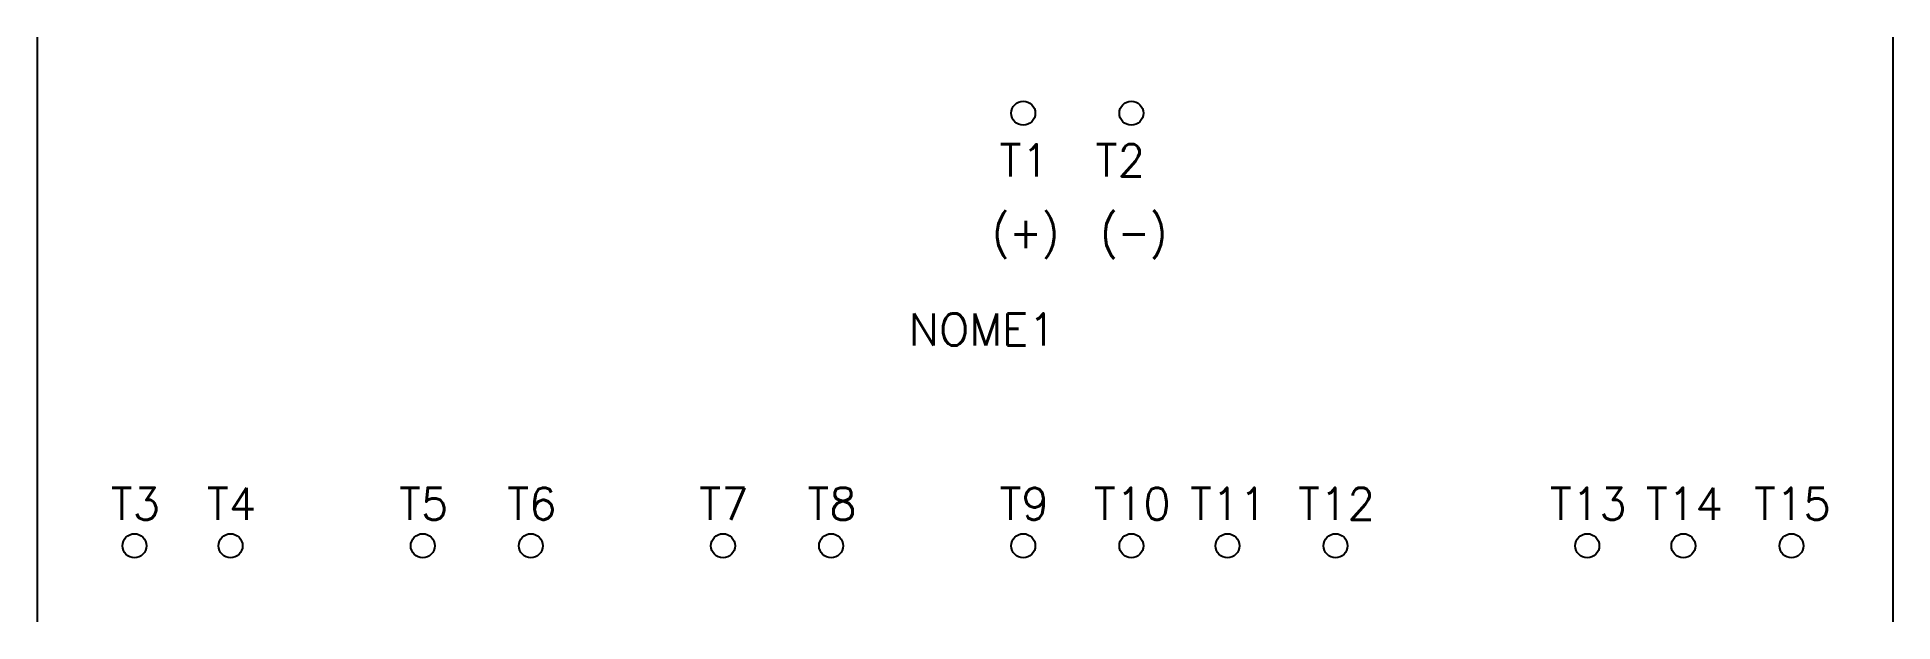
# Model space of a CAD drawing. Header units: millimetres. Extents: x 2185 to 2301, y 1178 to 1215.
import ezdxf
from ezdxf.enums import TextEntityAlignment as Align

# ---------------------------------------------------------------- set-up
doc = ezdxf.new("R2010")
doc.units = ezdxf.units.MM
doc.styles.add('ROMANS', font='romans', dxfattribs={"height": 0.2})

msp = doc.modelspace()

# ---------------------------------------------------------------- linework, layer by layer
at = {"color": 0, "ltscale": 5}
for p, q in [((2184.71, 1214.63), (2184.71, 1178.13)), ((2300.59, 1214.63), (2300.59, 1178.13))]:
    msp.add_line(p, q, dxfattribs=at)
at = {"color": 0}
for centre in [(2246.29, 1209.88), (2253.04, 1209.88), (2190.79, 1182.88), (2196.79, 1182.88), (2208.79, 1182.88), (2215.54, 1182.88), (2227.54, 1182.88), (2234.29, 1182.88), (2246.29, 1182.88), (2253.04, 1182.88), (2259.04, 1182.88), (2265.79, 1182.88), (2281.51, 1182.88), (2287.51, 1182.88), (2294.26, 1182.88)]:
    msp.add_circle(centre, 0.75, dxfattribs=at)

# ---------------------------------------------------------------- texts
at = {"linetype": 'Continuous', "style": 'ROMANS', "width": 0.9}
for s, p in [('(+)', (2244.36, 1202.45)), ('(-)', (2251.11, 1202.45))]:
    msp.add_text(s, height=2, dxfattribs=at).set_placement(p, align=Align.MIDDLE_LEFT)
at = {"lineweight": 5, "style": 'ROMANS', "flags": 4}
for tag, text, p in [('T1', 'T1', (2246.35, 1206.94)), ('T2', 'T2', (2252.35, 1206.94)), ('T3', 'T3', (2190.85, 1185.5)), ('T4', 'T4', (2196.85, 1185.5)), ('T5', 'T5', (2208.85, 1185.5)), ('T6', 'T6', (2215.6, 1185.5)), ('T7', 'T7', (2227.6, 1185.5)), ('T8', 'T8', (2234.35, 1185.5)), ('T9', 'T9', (2246.35, 1185.5)), ('T10', 'T10', (2253.1, 1185.5)), ('T11', 'T11', (2259.1, 1185.5)), ('T12', 'T12', (2265.85, 1185.5)), ('T13', 'T13', (2281.57, 1185.5)), ('T14', 'T14', (2287.57, 1185.5)), ('T15', 'T15', (2294.32, 1185.5))]:
    msp.add_attdef(tag, text=text, height=2, dxfattribs=at).set_placement(p, align=Align.MIDDLE_CENTER)
at = {"lineweight": -3, "style": 'ROMANS'}
msp.add_attdef('NOME1', text='', height=2, dxfattribs=at).set_placement((2243.73, 1196.38), align=Align.MIDDLE_CENTER)

doc.saveas('drawing.dxf')
